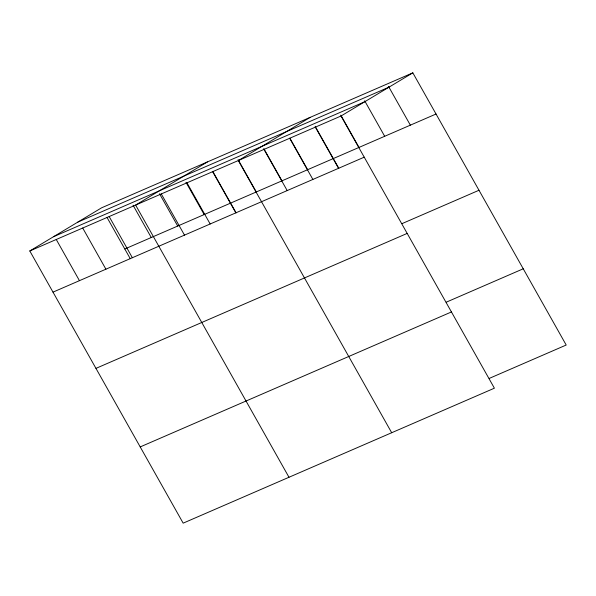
<?xml version="1.0" encoding="UTF-8"?>
<svg xmlns="http://www.w3.org/2000/svg" width="596" height="596" viewBox="0 0 596 596"><rect width="100%" height="100%" fill="white"/><g stroke="black" fill="none" stroke-linecap="round" stroke-linejoin="round"><path stroke-width="0.89" d="M29.8 250.968L341.031 116.004L494.397 388.19L183.166 523.154L29.8 250.968L101.603 207.81L412.834 72.846L566.2 345.032L489.174 378.438M207.423 161.926L135.62 205.076L288.986 477.262M310.129 117.39L238.325 160.54L391.691 432.726M341.031 116.004L412.834 72.846M77.912 222.055L389.136 87.091M53.498 236.724L364.722 101.76M124.802 248.986L436.034 114.022M52.999 292.137L364.231 157.173M401.957 223.656L478.99 190.258M95.956 368.373L407.18 233.409M446.218 302.202L523.243 268.796M140.209 446.918L451.44 311.954M388.517 86.405L410.353 125.153M364.663 100.769L384.681 136.29M340.808 115.132L359.001 147.421M315.128 126.27L338.811 168.288M315.351 127.134L338.55 168.31M289.909 138.212L307.648 169.696M289.678 138.272L312.878 179.441M263.775 148.538L281.975 180.826M263.998 149.41L287.197 190.578M238.102 159.668L256.295 191.964M212.884 171.611L236.105 212.832M212.645 171.678L235.845 212.846M186.973 182.808L210.172 223.984M185.974 182.279L204.167 214.567M161.292 193.946L184.492 235.115M159.519 193.752L177.712 226.04M133.064 205.218L151.257 237.513M109.165 216.549L132.364 257.725M107.064 217.503L130.286 258.716M82.71 228.022L105.909 269.191M56.255 239.495L79.454 280.664"/></g></svg>
